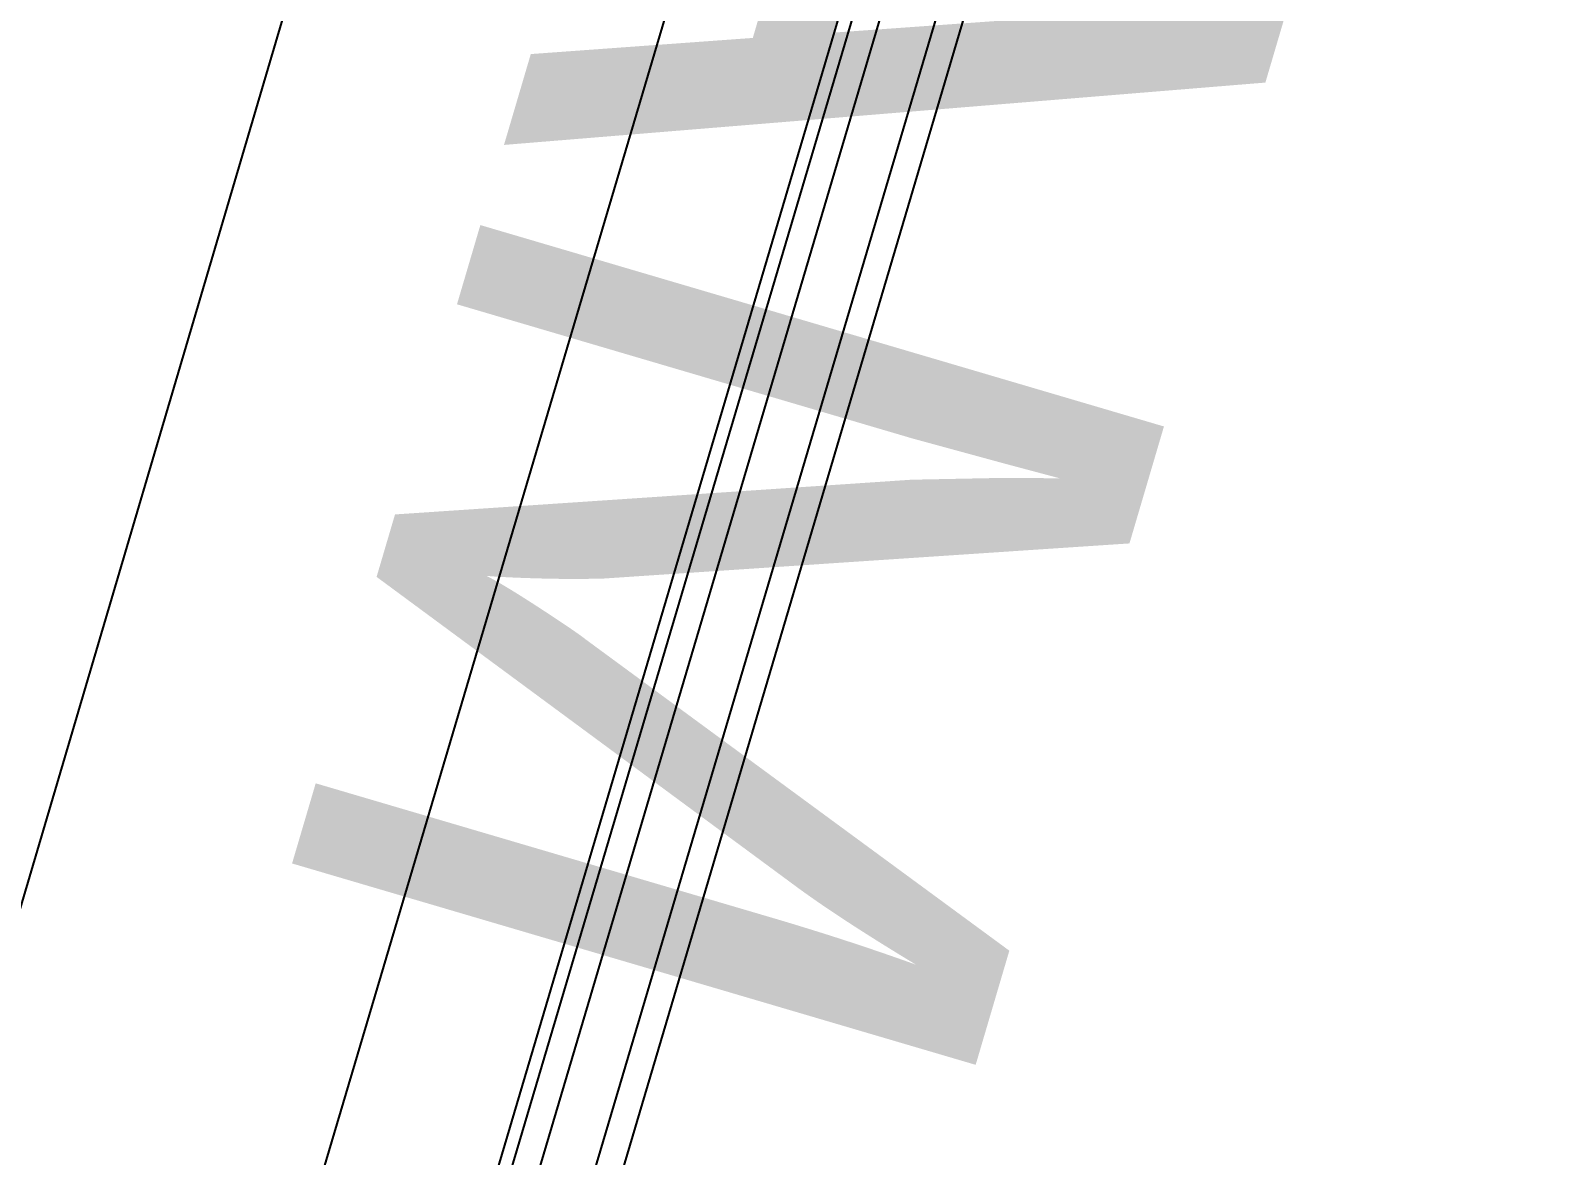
# Model space of a CAD drawing. Header units: millimetres. Extents: x 62878 to 70819, y -67946 to -61850.
# Drawn here: x 68110.98 to 68144.91, y -65126.97 to -65101.68 of the extents above; entities that cross this region are included whole.
import ezdxf
from ezdxf.enums import TextEntityAlignment as Align

# ---------------------------------------------------------------- set-up
doc = ezdxf.new("R2010")
doc.units = ezdxf.units.MM
doc.layers.add('antet_3', color=7, linetype='Continuous', lineweight=9)
doc.layers.add('DOGRAMA', color=171, linetype='Continuous', lineweight=0)
doc.layers.add('ÇATI K', color=254, linetype='Continuous')
doc.styles.add('bold', font='arial.ttf', dxfattribs={"height": 10})

msp = doc.modelspace()

# ---------------------------------------------------------------- linework, layer by layer
at = {"layer": 'DOGRAMA', "lineweight": -2}
for p, q in [((68132.462, -65097.51), (68119.743, -65140.462)), ((68133.009, -65097.776), (68120.319, -65140.632)), ((68125.931, -65098.996), (68114.144, -65138.804)), ((68130.032, -65099.376), (68118.017, -65139.951)), ((68130.607, -65099.547), (68118.593, -65140.121)), ((68129.383, -65100.509), (68117.73, -65139.866))]:
    msp.add_line(p, q, dxfattribs=at)
at = {"layer": 'ÇATI K', "color": 0}
msp.add_line((68230.558, -64714.946), (67736.638, -66390.566), dxfattribs=at)

# ---------------------------------------------------------------- texts
at = {"layer": 'antet_3', "linetype": 'ByBlock', "style": 'bold'}
msp.add_text('CAM ', height=16, rotation=253.5761, dxfattribs=at).set_placement((68130.153, -65103.579), align=Align.MIDDLE_CENTER)

doc.saveas('drawing.dxf')
